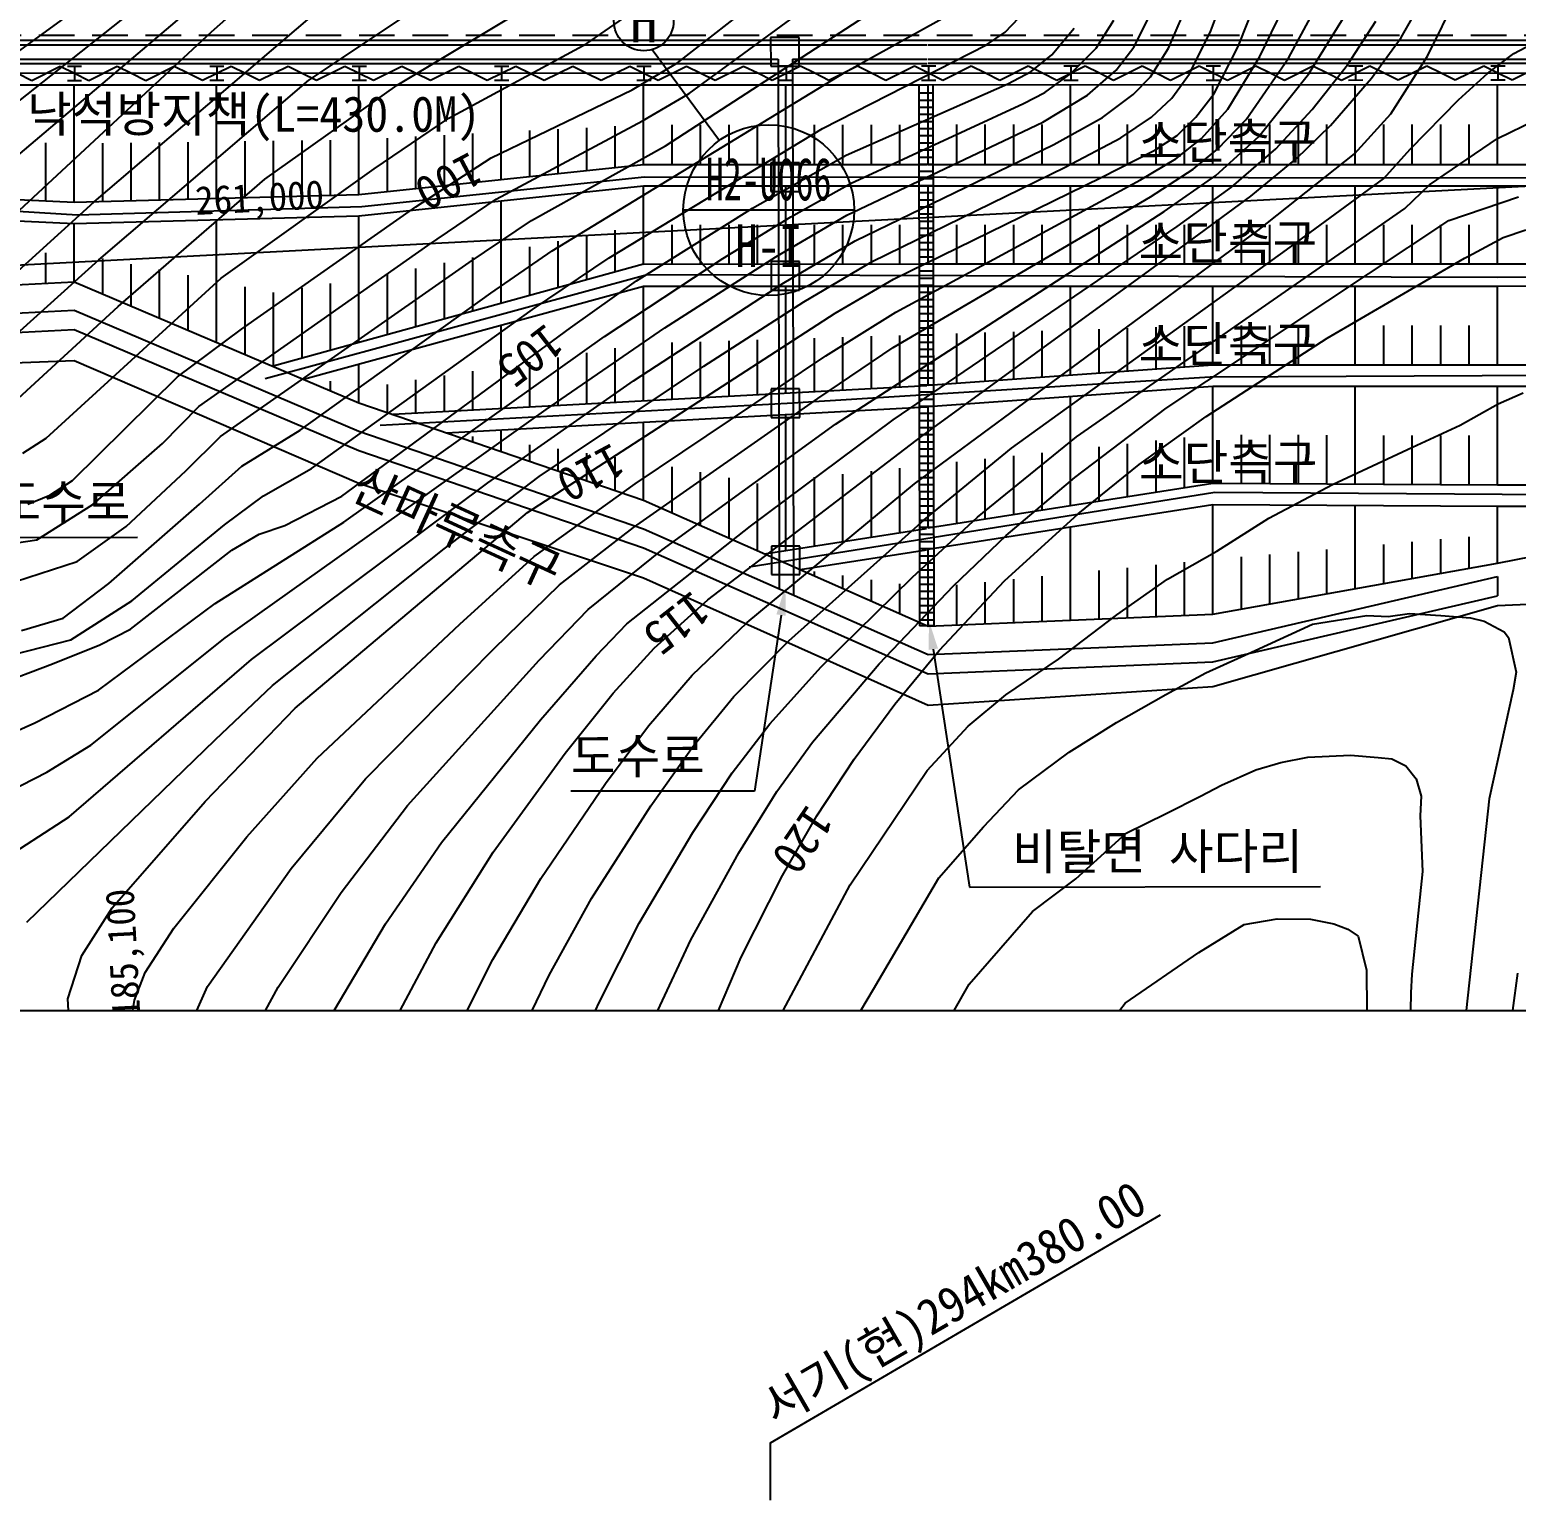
# Model space of a CAD drawing. Header units: millimetres. Extents: x 11366 to 12162, y 1103 to 1810.
# Drawn here: x 11483.7 to 11588.1, y 1364.9 to 1468.1 of the extents above; entities that cross this region are included whole.
import ezdxf
from ezdxf.enums import TextEntityAlignment as Align
from ezdxf.xclip import XClip

# ---------------------------------------------------------------- set-up
doc = ezdxf.new("R2010")
doc.units = ezdxf.units.MM
doc.header["$LTSCALE"] = 10
doc.header["$MEASUREMENT"] = 0
doc.header["$XCLIPFRAME"] = 2
doc.linetypes.add('HIDDEN', pattern=[0.375, 0.25, -0.125])
for name, color, linetype in [('TN-MANH', 4, 'Continuous'), ('TZ-BASE', 253, 'Continuous'), ('TZ-CABL', 4, 'Continuous'), ('TZ-LEAL', 1, 'Continuous'), ('TZ-LEAT', 3, 'Continuous')]:
    doc.layers.add(name, color=color, linetype=linetype)
doc.layers.add('TX-PAPR', color=2, linetype='Continuous', plot=False)
doc.styles.add('GR', font='GulimChe.ttf')
doc.styles.add('HANA', font='GulimChe.ttf')
doc.styles.get("Standard").update_dxf_attribs({"font": 'GulimChe.ttf'})
doc.styles.add('굴림체', font='GulimChe.ttf')
doc.linetypes.add('I_LINE', pattern='A,3.5,["I",Standard,S=1,R=0,X=-1,Y=-0.5],3.5', length=7)

# ---------------------------------------------------------------- blocks, each defined once
blk = doc.blocks.new('JD-FFCG5FXDGD4XFS')
at = {"layer": 'TZ-BASE'}
for p, q in [((32.07, -18.31, 94), (57.37, 3.13, 94)), ((135.08, -7.97, 116), (139.67, 1.33, 116)), ((49.64, -6.27, 95), (56.04, -0.61, 95)), ((56.48, -9.66, 97), (70.54, -0.25, 97)), ((83.21, -10.6, 101), (97.4, -0.19, 101)), ((35.92, -7.77, 92), (45.12, -1.06, 92)), ((32.72, -13.78, 93), (46.71, -2.74, 93)), ((41.39, -18.22, 96), (59.55, -2.71, 96)), ((81.53, -14.28, 102), (99.64, -2.52, 102)), ((82.39, -8.44, 100), (89.71, -2.74, 100)), ((119.84, -6.19, 109), (121.23, -2.49, 109)), ((121.77, -7.29, 110), (123.43, -3.08, 110)), ((62.69, -10.01, 98), (73.2, -3.71, 98)), ((116.87, -7.42, 108), (118.39, -3.87, 108)), ((123.3, -8.01, 111), (125.35, -3.75, 111)), ((125.3, -8.11, 112), (127.46, -4.13, 112)), ((133.21, -6.66, 115), (134.71, -4.02, 115)), ((76, -7.1, 99), (79.88, -4.43, 99)), ((94.17, -9.1, 103), (101.66, -4.96, 103)), ((105.4, -6.3, 104), (106.85, -4.76, 104)), ((114.44, -7.35, 107), (115.57, -5.12, 107)), ((126.71, -9.24, 113), (129.28, -5.11, 113)), ((108.69, -7.88, 105), (110.24, -6.02, 105)), ((111.79, -7.42, 106), (113.04, -5.44, 106)), ((118.34, -9.21, 109), (119.84, -6.19, 109)), ((129.44, -8.58, 114), (131.44, -5.51, 114)), ((280, -6.87), (0, -6.88)), ((0, -7.19), (99.93, -7.19)), ((32.64, -22.03, 95), (49.64, -6.27, 95)), ((66.32, -12.34, 99), (76, -7.1, 99)), ((90.92, -6.67), (88.92, -6.67)), ((88.92, -6.67), (88.93, -8.67)), ((90.93, -8.67), (90.92, -6.67)), ((92.57, -13.05, 104), (104.09, -7.18, 104)), ((100, -7.18), (120, -7.18)), ((104.09, -7.18, 104), (105.4, -6.3, 104)), ((120, -7.18), (215.8, -7.17)), ((120.08, -10.61, 110), (121.77, -7.29, 110)), ((131.13, -9.52, 115), (133.21, -6.66, 115)), ((141.13, -7.78, 117), (143.22, -6.7, 117)), ((30.32, -8.19), (89.46, -8.19)), ((89.46, -8.19), (89.52, -45.37)), ((90.46, -8.19), (90.52, -45.82)), ((90.46, -8.19), (99.93, -8.19)), ((100, -8.18), (149.5, -8.18)), ((107.23, -9.06, 105), (108.69, -7.88, 105)), ((110.01, -9.2, 106), (111.79, -7.42, 106)), ((113.2, -8.95, 107), (114.44, -7.35, 107)), ((115.6, -9.42, 108), (116.87, -7.42, 108)), ((121.05, -11.69, 111), (123.3, -8.01, 111)), ((122.33, -12.43, 112), (125.3, -8.11, 112)), ((132.5, -12.02, 116), (135.08, -7.97, 116)), ((139.31, -9.18, 117), (141.13, -7.78, 117)), ((30.32, -8.49), (89.46, -8.49)), ((36.02, -9.18), (37.02, -9.68)), ((37.02, -9.68), (39.02, -8.68)), ((39.02, -8.68), (40.02, -9.18)), ((39.52, -8.68), (40.52, -8.68)), ((40.02, -8.68), (40.02, -9.68)), ((40.02, -9.18), (41.02, -9.68)), ((41.02, -9.68), (43.02, -8.68)), ((43.02, -8.68), (44.02, -9.18)), ((44.02, -9.18), (45.02, -9.68)), ((45.02, -9.68), (47.02, -8.67)), ((47.02, -8.67), (48.02, -9.17)), ((48.02, -9.17), (49.02, -9.67)), ((49.02, -9.67), (51.02, -8.67)), ((49.52, -8.67), (50.52, -8.67)), ((50.02, -8.67), (50.02, -9.67)), ((51.02, -8.67), (52.02, -9.17)), ((52.02, -9.17), (53.02, -9.67)), ((53.02, -9.67), (55.02, -8.67)), ((55.02, -8.67), (56.02, -9.17)), ((56.02, -9.17), (57.02, -9.67)), ((57.02, -9.67), (59.02, -8.67)), ((59.02, -8.67), (60.02, -9.17)), ((59.52, -8.67), (60.52, -8.67)), ((60.02, -8.67), (60.02, -9.67)), ((60.02, -9.17), (61.02, -9.67)), ((61.02, -9.67), (63.02, -8.67)), ((63.02, -8.67), (64.02, -9.17)), ((64.02, -9.17), (65.02, -9.67)), ((65.02, -9.67), (67.02, -8.67)), ((67.02, -8.67), (68.02, -9.17)), ((68.02, -9.17), (69.02, -9.67)), ((69.02, -9.67), (71.02, -8.67)), ((69.52, -8.67), (70.52, -8.67)), ((70.02, -8.67), (70.02, -9.67)), ((71.02, -8.67), (72.02, -9.17)), ((72.02, -9.17), (73.02, -9.67)), ((73.02, -9.67), (75.02, -8.67)), ((73.57, -21.65, 103), (94.17, -9.1, 103)), ((75.02, -8.67), (76.02, -9.17)), ((76.02, -9.17), (77.02, -9.67)), ((77.02, -9.67), (79.02, -8.67)), ((79.02, -8.67), (80.02, -9.17)), ((79.19, -10.35, 100), (82.39, -8.44, 100)), ((79.52, -8.67), (80.52, -8.67)), ((80.02, -8.67), (80.02, -9.67)), ((80.02, -9.17), (81.02, -9.67)), ((81.02, -9.67), (83.02, -8.67)), ((83.02, -8.67), (84.02, -9.17)), ((84.02, -9.17), (85.02, -9.67)), ((85.02, -9.67), (87.02, -8.67)), ((87.02, -8.67), (88.02, -9.16)), ((88.02, -9.16), (89.02, -9.66)), ((88.93, -8.67), (90.93, -8.67)), ((89.02, -9.66), (91.02, -8.66)), ((89.52, -8.66), (90.52, -8.66)), ((90.02, -8.66), (90.02, -9.66)), ((90.46, -8.49), (99.93, -8.49)), ((91.02, -8.66), (92.02, -9.16)), ((92.02, -9.16), (93.02, -9.66)), ((93.02, -9.66), (95.02, -8.66)), ((95.02, -8.66), (96.02, -9.16)), ((96.02, -9.16), (97.02, -9.66)), ((97.02, -9.66), (99.02, -8.66)), ((99.02, -8.66), (100.02, -9.16)), ((99.52, -8.66), (100.52, -8.66)), ((100, -8.48), (149.5, -8.48)), ((100.02, -8.66), (100.02, -9.66)), ((100.02, -9.16), (101.02, -9.66)), ((101.02, -9.66), (103.02, -8.66)), ((103.02, -8.66), (104.02, -9.16)), ((104.02, -9.16), (105.02, -9.66)), ((105.02, -9.66), (107.02, -8.66)), ((105.58, -9.92, 105), (107.23, -9.06, 105)), ((107.02, -8.66), (108.02, -9.16)), ((108.02, -9.16), (109.02, -9.66)), ((108.19, -10.54, 106), (110.01, -9.2, 106)), ((109.02, -9.66), (111.02, -8.66)), ((109.52, -8.66), (110.52, -8.66)), ((110.02, -8.66), (110.02, -9.66)), ((111.02, -8.66), (112.02, -9.16)), ((111.18, -10.71, 107), (113.2, -8.95, 107)), ((112.02, -9.16), (113.02, -9.66)), ((113.02, -9.66), (115.02, -8.66)), ((115.02, -8.66), (116.02, -9.16)), ((116.02, -9.16), (117.02, -9.66)), ((117.02, -9.66), (119.02, -8.66)), ((117.1, -10.93, 109), (118.34, -9.21, 109)), ((119.02, -8.66), (120.02, -9.16)), ((119.52, -8.66), (120.52, -8.66)), ((120.02, -8.66), (120.02, -9.66)), ((120.02, -9.16), (121.02, -9.66)), ((121.02, -9.66), (123.02, -8.66)), ((123.02, -8.66), (124.02, -9.16)), ((123.23, -13.61, 113), (126.71, -9.24, 113)), ((124.02, -9.16), (125.02, -9.66)), ((125.02, -9.66), (127.02, -8.66)), ((126.97, -11.72, 114), (129.44, -8.58, 114)), ((127.02, -8.66), (128.02, -9.16)), ((128.02, -9.16), (129.02, -9.66)), ((129.02, -9.66), (131.02, -8.65)), ((129.52, -8.66), (130.52, -8.65)), ((130.02, -8.66), (130.02, -9.66)), ((131.02, -8.65), (132.02, -9.15)), ((132.02, -9.15), (133.02, -9.65)), ((133.02, -9.65), (135.02, -8.65)), ((135.02, -8.65), (136.02, -9.15)), ((136.02, -9.15), (137.02, -9.65)), ((137.02, -9.65), (139.02, -8.65)), ((137.26, -11.05, 117), (139.31, -9.18, 117)), ((139.02, -8.65), (140.02, -9.15)), ((139.52, -8.65), (140.52, -8.65)), ((140.02, -8.65), (140.02, -9.65)), ((140.02, -9.15), (141.02, -9.65)), ((141.02, -9.65), (143.02, -8.65)), ((0, -24.52), (280, -9.9)), ((0, -9.99), (100, -9.98)), ((39.52, -9.68), (40.52, -9.68)), ((40, -18.24), (40, -9.99)), ((41.72, -22.28, 97), (56.48, -9.66, 97)), ((49.52, -9.67), (50.52, -9.67)), ((50, -17.97), (50, -9.99)), ((53.4, -16.61, 98), (62.69, -10.01, 98)), ((59.52, -9.67), (60.52, -9.67)), ((60, -17.7), (60, -9.99)), ((69.3, -15.12, 100), (79.19, -10.35, 100)), ((69.52, -9.67), (70.52, -9.67)), ((70, -16.64), (70, -9.99)), ((79.52, -9.67), (80.52, -9.67)), ((80, -15.59), (80, -9.99)), ((89.52, -9.66), (90.52, -9.66)), ((90, -15.59), (90, -9.99)), ((94.23, -14.93, 105), (105.58, -9.92, 105)), ((99.33, -9.98), (99.39, -47.99)), ((99.52, -9.66), (100.52, -9.66)), ((100, -9.98), (215.8, -9.97)), ((100, -15.58), (100, -9.98)), ((100.33, -9.98), (100.39, -47.99)), ((109.52, -9.66), (110.52, -9.66)), ((110, -15.58), (110, -9.98)), ((114.39, -10.68, 108), (115.6, -9.42, 108)), ((119.52, -9.66), (120.52, -9.66)), ((120, -15.58), (120, -9.98)), ((128.25, -12.85, 115), (131.13, -9.52, 115)), ((129.52, -9.66), (130.52, -9.65)), ((130, -15.58), (130, -9.98)), ((139.52, -9.65), (140.52, -9.65)), ((140, -15.58), (140, -9.98)), ((79.93, -12.51, 101), (83.21, -10.6, 101)), ((94.54, -16.91, 106), (106.68, -11.31, 106)), ((99.33, -10.56), (100.33, -10.56)), ((99.33, -11.06), (100.33, -11.06)), ((106.68, -11.31, 106), (108.19, -10.54, 106)), ((108.04, -12.61, 107), (111.18, -10.71, 107)), ((112.23, -12.28, 108), (114.39, -10.68, 108)), ((115.69, -12.27, 109), (117.1, -10.93, 109)), ((118.8, -12.27, 110), (120.08, -10.61, 110)), ((133.86, -14.52, 117), (137.26, -11.05, 117)), ((61.06, -15.89, 99), (66.32, -12.34, 99)), ((69.64, -18.02, 101), (79.93, -12.51, 101)), ((99.33, -11.56), (100.33, -11.56)), ((99.33, -12.06), (100.33, -12.06)), ((108.83, -14.19, 108), (112.23, -12.28, 108)), ((113.52, -13.71, 109), (115.69, -12.27, 109)), ((117.48, -13.56, 110), (118.8, -12.27, 110)), ((119.19, -13.75, 111), (121.05, -11.69, 111)), ((120.35, -14.49, 112), (122.33, -12.43, 112)), ((124.41, -14.48, 114), (126.97, -11.72, 114)), ((129.94, -14.83, 116), (132.5, -12.02, 116)), ((140, -13.77, 118), (142.67, -12.46, 118)), ((66, -17.07), (66, -13.53)), ((68, -16.86), (68, -13.42)), ((72, -16.43), (72, -13.21)), ((74, -16.22), (74, -13.11)), ((76, -16.01), (76, -13)), ((77.57, -22.13, 104), (92.57, -13.05, 104)), ((78, -15.8), (78, -12.89)), ((82, -15.59), (82, -12.79)), ((84, -15.59), (84, -12.79)), ((86, -15.59), (86, -12.79)), ((88, -15.59), (88, -12.79)), ((92, -15.59), (92, -12.79)), ((94, -15.59), (94, -12.79)), ((94.28, -19.15, 107), (108.04, -12.61, 107)), ((96, -15.59), (96, -12.79)), ((98, -15.59), (98, -12.79)), ((99.34, -12.56), (100.34, -12.56)), ((99.34, -13.06), (100.34, -13.06)), ((99.34, -13.56), (100.34, -13.56)), ((102, -15.58), (102, -12.78)), ((104, -15.58), (104, -12.78)), ((106, -15.58), (106, -12.78)), ((108, -15.58), (108, -12.78)), ((112, -15.58), (112, -12.78)), ((114, -15.58), (114, -12.78)), ((115.91, -14.59, 110), (117.48, -13.56, 110)), ((116, -15.58), (116, -12.78)), ((118, -15.58), (118, -12.78)), ((122, -15.58), (122, -12.78)), ((124, -15.58), (124, -12.78)), ((125.84, -15.19, 115), (128.25, -12.85, 115)), ((126, -15.58), (126, -12.78)), ((128, -15.58), (128, -12.78)), ((132, -15.58), (132, -12.78)), ((134, -15.58), (134, -12.78)), ((136, -15.58), (136, -12.78)), ((138, -15.58), (138, -12.78)), ((38, -18.14), (38, -14.07)), ((42, -18.19), (42, -14.09)), ((44, -18.13), (44, -14.06)), ((46, -18.08), (46, -14.03)), ((48, -18.02), (48, -14.01)), ((52, -17.92), (52, -13.95)), ((54, -17.86), (54, -13.93)), ((56, -17.81), (56, -13.9)), ((58, -17.75), (58, -13.87)), ((62, -17.49), (62, -13.74)), ((64, -17.28), (64, -13.63)), ((72.13, -19.51, 102), (81.53, -14.28, 102)), ((94.87, -20.94, 108), (108.83, -14.19, 108)), ((99.34, -14.06), (100.34, -14.06)), ((99.34, -14.56), (100.34, -14.56)), ((109.62, -15.78, 109), (113.52, -13.71, 109)), ((112.14, -16.51, 110), (115.91, -14.59, 110)), ((117.39, -15.18, 111), (119.19, -13.75, 111)), ((118.61, -15.92, 112), (120.35, -14.49, 112)), ((120.21, -16.37, 113), (123.23, -13.61, 113)), ((121.29, -17.19, 114), (124.41, -14.48, 114)), ((132, -16.58, 117), (133.86, -14.52, 117)), ((135.22, -17.02, 118), (140, -13.77, 118)), ((60, -17.7), (80, -15.59)), ((63.99, -18.56, 100), (69.3, -15.12, 100)), ((80, -15.59), (99.92, -15.59)), ((87.65, -18.65, 105), (94.23, -14.93, 105)), ((90.94, -15.48), (88.94, -15.48)), ((88.94, -15.48), (88.94, -17.48)), ((90.94, -17.48), (90.94, -15.48)), ((99.34, -15.06), (100.34, -15.06)), ((99.34, -15.56), (100.34, -15.56)), ((100, -15.58), (120, -15.58)), ((114.9, -16.66, 111), (117.39, -15.18, 111)), ((120, -15.58), (140, -15.58)), ((122.66, -17.82, 115), (125.84, -15.19, 115)), ((123.16, -20.23, 116), (129.94, -14.83, 116)), ((140, -15.58), (160, -15.57)), ((43.09, -25.55, 98), (53.4, -16.61, 98)), ((50.33, -23.56, 99), (61.06, -15.89, 99)), ((60.21, -18.54), (80.07, -16.45)), ((80.07, -16.45), (180.08, -16.56)), ((96.06, -22.39, 109), (109.62, -15.78, 109)), ((97.55, -23.65, 110), (112.14, -16.51, 110)), ((97.71, -25.95, 111), (114.9, -16.66, 111)), ((99.34, -16.06), (100.34, -16.06)), ((99.34, -16.56), (100.34, -16.56)), ((115.61, -17.85, 112), (118.61, -15.92, 112)), ((116.57, -18.89, 113), (120.21, -16.37, 113)), ((125.16, -21.57, 117), (132, -16.58, 117)), ((20, -17.28), (40, -18.24)), ((40, -18.24), (60, -17.7)), ((60, -19.2), (80, -17.09)), ((80, -22.58), (80, -17.09)), ((80, -17.09), (99.91, -17.09)), ((88.94, -17.48), (90.94, -17.48)), ((90, -22.58), (90, -17.09)), ((90.34, -19.26, 106), (94.54, -16.91, 106)), ((99.34, -17.06), (100.34, -17.06)), ((99.34, -17.56), (100.34, -17.56)), ((100, -17.08), (120, -17.08)), ((100, -22.56), (100, -17.08)), ((110, -22.56), (110, -17.08)), ((117.48, -19.93, 114), (121.29, -17.19, 114)), ((120, -17.08), (140, -17.08)), ((120, -22.56), (120, -17.08)), ((130, -22.56), (130, -17.08)), ((133.48, -18.68, 118), (135.22, -17.02, 118)), ((140, -17.08), (160, -17.07)), ((140, -22.56), (140, -17.08)), ((20, -18.78), (40, -19.74)), ((20.27, -17.91), (40.22, -19.12)), ((32.39, -26.36, 96), (41.39, -18.22, 96)), ((40.22, -19.12), (60.21, -18.54)), ((51.75, -27.14, 100), (63.99, -18.56, 100)), ((64.83, -21.27, 101), (69.64, -18.02, 101)), ((70, -25.34), (70, -18.14)), ((79.5, -23.75, 105), (87.65, -18.65, 105)), ((97.53, -28.45, 112), (115.61, -17.85, 112)), ((99.34, -18.06), (100.34, -18.06)), ((99.35, -18.56), (100.35, -18.56)), ((110.42, -34.72, 118), (133.48, -18.68, 118)), ((118.23, -21.07, 115), (122.66, -17.82, 115)), ((136.58, -19.52, 119), (141.46, -17.86, 119)), ((40, -19.74), (60, -19.2)), ((40, -23.82), (40, -19.74)), ((50, -28.07), (50, -19.47)), ((60, -28.1), (60, -19.2)), ((67.74, -22.47, 102), (72.13, -19.51, 102)), ((82, -22.58), (82, -19.83)), ((84, -22.58), (84, -19.83)), ((85.57, -22.18, 106), (90.34, -19.26, 106)), ((86, -22.58), (86, -19.83)), ((88, -22.58), (88, -19.83)), ((89.28, -22.06, 107), (94.28, -19.15, 107)), ((92, -22.58), (92, -19.83)), ((93.47, -33.82, 113), (116.57, -18.89, 113)), ((94, -22.58), (94, -19.83)), ((96, -22.58), (96, -19.83)), ((98, -22.57), (98, -19.83)), ((99.35, -19.06), (100.35, -19.06)), ((99.35, -19.56), (100.35, -19.56)), ((102, -22.56), (102, -19.82)), ((104, -22.56), (104, -19.82)), ((106, -22.56), (106, -19.82)), ((108, -22.56), (108, -19.82)), ((112, -22.56), (112, -19.82)), ((114, -22.56), (114, -19.82)), ((116, -22.56), (116, -19.82)), ((116.71, -32.7, 119), (136.58, -19.52, 119)), ((118, -22.56), (118, -19.82)), ((122, -22.56), (122, -19.82)), ((124, -22.56), (124, -19.82)), ((126, -22.56), (126, -19.82)), ((128, -22.56), (128, -19.82)), ((132, -22.56), (132, -19.82)), ((134, -22.56), (134, -19.82)), ((136, -22.56), (136, -19.82)), ((138, -22.56), (138, -19.82)), ((76, -23.68), (76, -20.6)), ((78, -23.13), (78, -20.21)), ((97.53, -33.53, 114), (117.48, -19.93, 114)), ((99.03, -38.01, 116), (123.16, -20.23, 116)), ((99.35, -20.06), (100.35, -20.06)), ((99.35, -20.56), (100.35, -20.56)), ((137.95, -22.02, 120), (140.39, -20.71, 120)), ((140.39, -20.71, 120), (141.97, -20.17, 120)), ((38, -23.92), (38, -21.78)), ((48.76, -32.59, 101), (64.83, -21.27, 101)), ((69.26, -24.63, 103), (73.57, -21.65, 103)), ((72, -24.78), (72, -21.36)), ((74, -24.23), (74, -20.98)), ((89.86, -23.9, 108), (94.87, -20.94, 108)), ((99.35, -21.06), (100.35, -21.06)), ((99.35, -21.56), (100.35, -21.56)), ((99.54, -34.66, 115), (118.23, -21.07, 115)), ((105.84, -35.52, 117), (125.16, -21.57, 117)), ((33.63, -29.57, 97), (41.72, -22.28, 97)), ((42, -24.67), (42, -22.18)), ((44, -25.52), (44, -22.58)), ((46, -26.37), (46, -22.97)), ((50.27, -34.68, 102), (67.74, -22.47, 102)), ((80, -22.58), (53.98, -29.76)), ((64, -26.99), (64, -22.89)), ((66, -26.44), (66, -22.5)), ((68, -25.89), (68, -22.12)), ((72.2, -25.76, 104), (77.57, -22.13, 104)), ((77.25, -27.66, 106), (85.57, -22.18, 106)), ((80, -22.58), (99.9, -22.57)), ((81.49, -27.05, 107), (89.28, -22.06, 107)), ((90.95, -22.41), (88.95, -22.41)), ((88.95, -22.41), (88.95, -24.41)), ((90.95, -24.41), (90.95, -22.41)), ((91.25, -25.23, 109), (96.06, -22.39, 109)), ((99.35, -22.06), (100.35, -22.06)), ((99.35, -22.56), (100.35, -22.56)), ((100, -22.56), (179.62, -22.56)), ((128.03, -27.79, 120), (137.68, -22.16, 120)), ((137.68, -22.16, 120), (137.95, -22.02, 120)), ((20, -24.83), (40, -23.82)), ((40, -23.82), (60, -32.32)), ((44.01, -29.33, 99), (50.33, -23.56, 99)), ((48, -27.22), (48, -23.37)), ((53.42, -30.62), (80.25, -23.32)), ((58, -28.65), (58, -23.95)), ((62, -27.55), (62, -23.27)), ((74.87, -27.06, 105), (79.5, -23.75, 105)), ((79.29, -30.78, 108), (89.86, -23.9, 108)), ((80.25, -23.32), (139.99, -23.5)), ((93.45, -26.03, 110), (97.55, -23.65, 110)), ((99.35, -23.06), (100.35, -23.06)), ((99.35, -23.56), (100.35, -23.56)), ((139.99, -23.5), (180.11, -23.29)), ((52, -28.92), (52, -24.17)), ((54, -29.77), (54, -24.57)), ((55.86, -34.24, 103), (69.26, -24.63, 103)), ((56, -29.2), (56, -24.26)), ((56.11, -30.66), (80, -24.13)), ((80, -32.18), (80, -24.13)), ((80, -24.13), (99.9, -24.13)), ((88.95, -24.41), (90.95, -24.41)), ((90, -31.64), (90, -24.13)), ((99.35, -24.06), (100.35, -24.06)), ((99.36, -24.56), (100.36, -24.56)), ((99.36, -25.06), (100.36, -25.06)), ((100, -31.09), (100, -24.12)), ((100, -24.12), (120, -24.12)), ((110, -30.37), (110, -24.12)), ((120, -29.66), (120, -24.12)), ((120, -24.12), (140, -24.12)), ((130, -29.66), (130, -24.12)), ((140, -24.12), (160, -24.11)), ((140, -29.66), (140, -24.12)), ((30.35, -26.31), (40, -25.82)), ((35.79, -32.27, 98), (43.09, -25.55, 98)), ((40, -25.82), (60, -34.32)), ((56.67, -36.94, 104), (72.2, -25.76, 104)), ((71.84, -40.03, 110), (93.45, -26.03, 110)), ((84.23, -29.76, 109), (91.25, -25.23, 109)), ((92.8, -29.03, 111), (97.71, -25.95, 111)), ((99.36, -25.56), (100.36, -25.56)), ((99.36, -26.06), (100.36, -26.06)), ((47.25, -30.5, 100), (51.75, -27.14, 100)), ((58.8, -38.87, 105), (74.87, -27.06, 105)), ((70, -32.72), (70, -26.86)), ((73.15, -32.79, 107), (81.49, -27.05, 107)), ((99.36, -26.56), (100.36, -26.56)), ((99.36, -27.06), (100.36, -27.06)), ((112, -30.23), (112, -27.14)), ((114, -30.09), (114, -27.08)), ((116, -29.94), (116, -27.01)), ((118, -29.8), (118, -26.95)), ((122, -29.66), (122, -26.89)), ((124, -29.66), (124, -26.89)), ((126, -29.66), (126, -26.89)), ((132, -29.66), (132, -26.89)), ((134, -29.66), (134, -26.89)), ((136, -29.66), (136, -26.89)), ((138, -29.66), (138, -26.89)), ((20, -28.18), (40, -27.17)), ((40, -27.17), (60, -35.67)), ((58.95, -40.71, 106), (77.25, -27.66, 106)), ((82, -32.07), (82, -28.09)), ((84, -31.96), (84, -28.03)), ((86, -31.85), (86, -27.97)), ((88, -31.75), (88, -27.9)), ((92, -31.53), (92, -27.78)), ((94, -31.42), (94, -27.71)), ((96, -31.31), (96, -27.65)), ((98, -31.21), (98, -27.59)), ((99.36, -27.56), (100.36, -27.56)), ((99.36, -28.06), (100.36, -28.06)), ((102, -30.95), (102, -27.45)), ((104, -30.8), (104, -27.39)), ((106, -30.66), (106, -27.33)), ((108, -30.52), (108, -27.26)), ((119.51, -33.28, 120), (128.03, -27.79, 120)), ((74, -32.5), (74, -29.14)), ((76, -32.39), (76, -28.81)), ((78, -32.29), (78, -28.48)), ((79.41, -38.02, 111), (92.8, -29.03, 111)), ((92.25, -32.01, 112), (97.53, -28.45, 112)), ((99.36, -28.56), (100.36, -28.56)), ((99.36, -29.06), (100.36, -29.06)), ((20, -30.11), (40, -29.35)), ((20, -30.11), (40, -29.35)), ((38.02, -34.81, 99), (44.01, -29.33, 99)), ((40, -29.35), (60, -37.97)), ((40, -29.35), (60, -37.97)), ((60, -32.32), (60, -29.6)), ((68, -32.83), (68, -30.1)), ((72, -32.61), (72, -29.46)), ((72.67, -37.51, 109), (84.23, -29.76, 109)), ((99.36, -29.56), (100.36, -29.56)), ((99.36, -30.06), (100.36, -30.06)), ((100, -31.09), (120, -29.66)), ((120, -29.66), (140, -29.66)), ((140, -29.66), (160, -29.65)), ((140, -29.66), (149.1, -29.66)), ((39.88, -37.78, 100), (47.25, -30.5, 100)), ((58, -31.47), (58, -30.81)), ((62, -33), (62, -31.03)), ((62.37, -33.13), (99.89, -31.1)), ((64, -33.04), (64, -30.72)), ((66, -32.94), (66, -30.41)), ((69.06, -37.94, 108), (79.29, -30.78, 108)), ((90.09, -32.34), (119.8, -30.51)), ((99.37, -30.56), (100.37, -30.56)), ((99.37, -31.06), (100.37, -31.06)), ((100, -32.59), (120, -31.16)), ((119.8, -30.51), (159.98, -30.3)), ((120, -37.96), (120, -31.16)), ((120, -31.16), (140, -31.16)), ((130, -38.02), (130, -31.16)), ((140, -31.16), (160, -31.15)), ((140, -38.09), (140, -31.16)), ((140, -31.16), (149.1, -31.16)), ((60, -32.32), (80, -39.17)), ((61.48, -33.9), (90.09, -32.34)), ((79.29, -41.09, 112), (92.25, -32.01, 112)), ((90.96, -31.35), (88.96, -31.35)), ((88.96, -31.35), (88.97, -33.35)), ((90.97, -33.35), (90.96, -31.35)), ((99.37, -31.56), (100.37, -31.56)), ((99.37, -32.06), (100.37, -32.06)), ((110, -39.53), (110, -31.87)), ((140.04, -32.39, 121), (141.78, -31.62, 121)), ((46.2, -35.17, 101), (48.76, -32.59, 101)), ((50.6, -48.84, 107), (73.15, -32.79, 107)), ((66.16, -34.43), (99.89, -32.6)), ((88.97, -33.35), (90.97, -33.35)), ((90, -42.69), (90, -33.14)), ((99.37, -32.56), (100.37, -32.56)), ((99.37, -33.06), (100.37, -33.06)), ((100, -41.11), (100, -32.59)), ((110.29, -37.56, 119), (116.71, -32.7, 119)), ((114.82, -36.66, 120), (119.51, -33.28, 120)), ((137.37, -33.9, 121), (140.04, -32.39, 121)), ((51.78, -36.77, 103), (55.86, -34.24, 103)), ((60, -34.32), (80, -41.17)), ((70, -35.74), (70, -34.22)), ((80, -39.17), (80, -33.68)), ((81.31, -42.66, 113), (93.47, -33.82, 113)), ((87.51, -40.98, 114), (97.53, -33.53, 114)), ((99.37, -33.56), (100.37, -33.56)), ((99.37, -34.06), (100.37, -34.06)), ((134.02, -35.44, 121), (137.37, -33.9, 121)), ((36.39, -35.86, 99), (38.02, -34.81, 99)), ((41.3, -39.47, 101), (46.2, -35.17, 101)), ((47.85, -37.1, 102), (50.27, -34.68, 102)), ((68, -35.06), (68, -34.69)), ((72, -36.43), (72, -35.27)), ((84.5, -46.17, 115), (99.54, -34.66, 115)), ((99.37, -34.56), (100.37, -34.56)), ((99.37, -35.06), (100.37, -35.06)), ((103.45, -40.36, 118), (110.42, -34.72, 118)), ((112, -39.22), (112, -35.41)), ((114, -38.9), (114, -35.2)), ((116, -38.59), (116, -34.98)), ((118, -38.27), (118, -34.77)), ((122, -37.97), (122, -34.57)), ((124, -37.98), (124, -34.57)), ((126, -38), (126, -34.58)), ((128, -38.01), (128, -34.59)), ((128.4, -38.07, 121), (134.02, -35.44, 121)), ((132, -38.03), (132, -34.61)), ((134, -38.05), (134, -34.62)), ((136, -38.06), (136, -34.62)), ((138, -38.07), (138, -34.63)), ((60, -35.67), (80, -42.52)), ((74, -37.11), (74, -35.56)), ((76, -37.8), (76, -35.85)), ((78, -38.48), (78, -36.14)), ((99.37, -35.56), (100.37, -35.56)), ((99.37, -36.06), (100.37, -36.06)), ((99.7, -40.55, 117), (105.84, -35.52, 117)), ((102, -40.79), (102, -36.48)), ((104, -40.48), (104, -36.26)), ((106, -40.16), (106, -36.05)), ((108, -39.85), (108, -35.84)), ((43.65, -41.02, 102), (47.85, -37.1, 102)), ((48.8, -39.44, 103), (51.78, -36.77, 103)), ((53.29, -38.86, 104), (56.67, -36.94, 104)), ((65.98, -42.59, 109), (72.67, -37.51, 109)), ((82, -40.05), (82, -36.81)), ((84, -40.94), (84, -37.2)), ((86, -41.82), (86, -37.59)), ((92, -42.38), (92, -37.55)), ((94, -42.06), (94, -37.34)), ((96, -41.75), (96, -37.12)), ((98, -41.43), (98, -36.91)), ((99.38, -36.56), (100.38, -36.56)), ((99.38, -37.06), (100.38, -37.06)), ((99.38, -37.56), (100.38, -37.56)), ((105.47, -41.64, 119), (110.29, -37.56, 119)), ((110.53, -40.11, 120), (114.82, -36.66, 120)), ((38.28, -38.82, 100), (39.88, -37.78, 100)), ((52.46, -50.35, 108), (69.06, -37.94, 108)), ((60, -37.97), (80, -44.61)), ((60, -37.97), (80, -44.61)), ((72.32, -43.12, 111), (79.41, -38.02, 111)), ((87.27, -47.75, 116), (99.03, -38.01, 116)), ((87.41, -43.84), (120.12, -38.59)), ((88, -42.71), (88, -37.98)), ((99.38, -38.06), (100.38, -38.06)), ((99.38, -38.56), (100.38, -38.56)), ((100, -41.11), (120, -37.96)), ((120, -37.96), (140, -38.09)), ((120.12, -38.59), (150.11, -38.81)), ((123.92, -40.43, 121), (128.4, -38.07, 121)), ((140, -38.09), (149.1, -38.09)), ((36.75, -39.44, 100), (38.28, -38.82, 100)), ((37.38, -41.94, 101), (41.3, -39.47, 101)), ((42.42, -45.01, 103), (48.8, -39.44, 103)), ((50.55, -40.89, 104), (53.29, -38.86, 104)), ((54.8, -40.95, 105), (58.8, -38.87, 105)), ((80, -39.17), (100, -48.01)), ((99.38, -39.06), (100.38, -39.06)), ((99.38, -39.56), (100.38, -39.56)), ((100, -42.61), (120, -39.46)), ((120, -47.17), (120, -39.46)), ((120, -39.46), (140, -39.59)), ((130, -45.37), (130, -39.52)), ((140, -43.58), (140, -39.59)), ((140, -39.59), (149.1, -39.59)), ((140, -43.58), (160, -39.61)), ((49.89, -46.41, 106), (58.95, -40.71, 106)), ((55.52, -53.77, 110), (71.84, -40.03, 110)), ((90.21, -49.05, 117), (99.7, -40.55, 117)), ((98.87, -44.59, 118), (103.45, -40.36, 118)), ((99.38, -40.06), (100.38, -40.06)), ((99.38, -40.56), (100.38, -40.56)), ((105.36, -44.83, 120), (110.53, -40.11, 120)), ((120.28, -42.74, 121), (123.92, -40.43, 121)), ((31.54, -41.79), (44.44, -41.77)), ((40.2, -43.46, 102), (43.65, -41.02, 102)), ((44.04, -46.23, 104), (50.55, -40.89, 104)), ((51.06, -42.67, 105), (53, -41.55, 105)), ((53, -41.55, 105), (54.8, -40.95, 105)), ((74.08, -45.11, 112), (79.29, -41.09, 112)), ((78.83, -47.84, 114), (87.51, -40.98, 114)), ((80, -41.17), (100, -50.01)), ((88.5, -42.93), (99.87, -41.14)), ((99.38, -41.06), (100.38, -41.06)), ((99.38, -41.56), (100.38, -41.56)), ((101.76, -45.18, 119), (105.47, -41.64, 119)), ((110, -47.59), (110, -41.03)), ((138, -43.94), (138, -41.73)), ((32.42, -42.67, 101), (37.38, -41.94, 101)), ((43.94, -48.22, 105), (51.06, -42.67, 105)), ((53.93, -52.17, 109), (65.98, -42.59, 109)), ((76.11, -46.84, 113), (81.31, -42.66, 113)), ((80, -42.52), (100, -51.36)), ((90.98, -42.38), (88.98, -42.38)), ((88.98, -42.38), (88.98, -44.38)), ((90.98, -44.38), (90.98, -42.38)), ((91, -44.04), (99.87, -42.64)), ((99.38, -42.06), (100.38, -42.06)), ((99.38, -42.56), (100.38, -42.56)), ((100, -48.01), (100, -42.61)), ((116.81, -44.71, 121), (120.28, -42.74, 121)), ((126, -46.09), (126, -42.79)), ((128, -45.73), (128, -42.62)), ((132, -45.01), (132, -42.27)), ((134, -44.65), (134, -42.09)), ((136, -44.29), (136, -41.91)), ((35.87, -44.87, 102), (40.2, -43.46, 102)), ((67.09, -47.87, 111), (72.32, -43.12, 111)), ((99.39, -43.06), (100.39, -43.06)), ((99.39, -43.56), (100.39, -43.56)), ((116, -47.34), (116, -43.71)), ((118, -47.25), (118, -43.51)), ((120, -47.17), (140, -43.58)), ((122, -46.81), (122, -43.14)), ((124, -46.45), (124, -42.97)), ((80, -44.61), (100, -53.56)), ((80, -44.61), (100, -53.56)), ((88.98, -44.38), (90.98, -44.38)), ((92, -44.48), (92, -44.18)), ((92.48, -50.87, 118), (98.87, -44.59, 118)), ((94, -45.36), (94, -44.46)), ((96, -46.25), (96, -44.75)), ((99.39, -44.06), (100.39, -44.06)), ((99.39, -44.56), (100.39, -44.56)), ((100.76, -49.72, 120), (105.36, -44.83, 120)), ((106, -47.76), (106, -44.71)), ((108, -47.67), (108, -44.51)), ((112, -47.5), (112, -44.11)), ((113.24, -47.22, 121), (116.81, -44.71, 121)), ((114, -47.42), (114, -43.91)), ((120, -49.17), (140, -44.53)), ((140, -44.53), (140, -45.88)), ((39.22, -47.44, 103), (42.42, -45.01, 103)), ((69.48, -49.6, 112), (74.08, -45.11, 112)), ((96.55, -50.65, 119), (101.76, -45.18, 119)), ((98, -47.13), (98, -45.03)), ((99.39, -45.06), (100.39, -45.06)), ((99.39, -45.56), (100.39, -45.56)), ((102, -47.92), (102, -45.11)), ((104, -47.84), (104, -44.91)), ((120, -50.52), (140, -45.88)), ((140, -46.57), (160, -45.56)), ((140, -46.57), (160, -45.56)), ((39.77, -48.96, 104), (44.04, -46.23, 104)), ((41.7, -52.51, 106), (49.89, -46.41, 106)), ((72.67, -50.39, 113), (76.11, -46.84, 113)), ((80.73, -49.56, 115), (84.5, -46.17, 115)), ((99.39, -46.06), (100.39, -46.06)), ((99.39, -46.56), (100.39, -46.56)), ((120, -52.25), (140, -46.57)), ((120, -52.25), (140, -46.57)), ((36.29, -48.31, 103), (39.22, -47.44, 103)), ((57.07, -57.28, 111), (67.09, -47.87, 111)), ((76.67, -50.09, 114), (78.83, -47.84, 114)), ((83.4, -51.44, 116), (87.27, -47.75, 116)), ((89.66, -47.23), (87.79, -59.59)), ((99.39, -47.06), (100.39, -47.06)), ((99.39, -47.56), (100.39, -47.56)), ((100.39, -47.99), (99.39, -47.99)), ((100, -48.01), (120, -47.17)), ((109.15, -50.32, 121), (113.24, -47.22, 121)), ((122.97, -49.73, 122), (126.99, -47.88, 122)), ((126.99, -47.88, 122), (130.8, -47.27, 122)), ((130.8, -47.27, 122), (132.31, -47.32, 122)), ((132.31, -47.32, 122), (133.81, -47.11, 122)), ((133.81, -47.11, 122), (136.01, -47.27, 122)), ((136.01, -47.27, 122), (138.08, -47.43, 122)), ((138.08, -47.43, 122), (139.05, -47.66, 122)), ((139.05, -47.66, 122), (140.46, -48.41, 122)), ((35.74, -49.99, 104), (39.77, -48.96, 104)), ((41.17, -56.37, 107), (50.6, -48.84, 107)), ((41.8, -49.32, 105), (43.94, -48.22, 105)), ((86.34, -52.94, 117), (90.21, -49.05, 117)), ((140.46, -48.41, 122), (140.76, -48.8, 122)), ((140.76, -48.8, 122), (141.29, -51.24, 122)), ((38.48, -50.66, 105), (41.8, -49.32, 105)), ((60.45, -58.74, 112), (69.48, -49.6, 112)), ((72.75, -54.59, 114), (76.67, -50.09, 114)), ((77.87, -52.72, 115), (80.73, -49.56, 115)), ((97.66, -53.48, 120), (100.76, -49.72, 120)), ((100, -50.01), (120, -49.17)), ((100.35, -49.63), (102.89, -66.34)), ((119.49, -51.28, 122), (122.97, -49.73, 122)), ((25.04, -55.67, 105), (38.48, -50.66, 105)), ((39.64, -61.41, 108), (52.46, -50.35, 108)), ((63.42, -60.6, 113), (72.67, -50.39, 113)), ((88.86, -54.86, 118), (92.48, -50.87, 118)), ((91.86, -56.16, 119), (96.55, -50.65, 119)), ((100, -51.36), (120, -50.52)), ((105.44, -52.84, 121), (109.15, -50.32, 121)), ((49.89, -55.99, 109), (53.93, -52.17, 109)), ((80.34, -55.02, 116), (83.4, -51.44, 116)), ((116.69, -52.8, 122), (119.49, -51.28, 122)), ((141.29, -51.24, 122), (141.09, -52.49, 122)), ((37.23, -54.81, 106), (41.7, -52.51, 106)), ((74.48, -56.93, 115), (77.87, -52.72, 115)), ((83.48, -56.43, 117), (86.34, -52.94, 117)), ((100, -53.56), (120, -52.25)), ((100, -53.56), (120, -52.25)), ((102.81, -55.04, 121), (105.44, -52.84, 121)), ((113.22, -54.77, 122), (116.69, -52.8, 122)), ((141.09, -52.49, 122), (139.4, -60.14, 122)), ((49.19, -60.32, 110), (55.52, -53.77, 110)), ((94.8, -57.34, 120), (97.66, -53.48, 120)), ((28.84, -58.53, 106), (37.23, -54.81, 106)), ((65.8, -63.2, 114), (72.75, -54.59, 114)), ((77.32, -59.05, 116), (80.34, -55.02, 116)), ((86.23, -58.32, 118), (88.86, -54.86, 118)), ((99.93, -58.14, 121), (102.81, -55.04, 121)), ((109.9, -56.86, 122), (113.22, -54.77, 122)), ((36.68, -68.81, 109), (49.89, -55.99, 109)), ((38.07, -58.27, 107), (41.17, -56.37, 107)), ((89.36, -59.63, 119), (91.86, -56.16, 119)), ((52.12, -62.81, 111), (57.07, -57.28, 111)), ((69.44, -63.89, 115), (74.48, -56.93, 115)), ((80.5, -60.62, 117), (83.48, -56.43, 117)), ((92.18, -61.34, 120), (94.8, -57.34, 120)), ((106.34, -59.51, 122), (109.9, -56.86, 122)), ((124.76, -57.59, 123), (126.66, -57.22, 123)), ((126.66, -57.22, 123), (129.67, -57.06, 123)), ((129.67, -57.06, 123), (131.6, -57.23, 123)), ((131.6, -57.23, 123), (132.56, -57.32, 123)), ((132.56, -57.32, 123), (133.55, -57.82, 123)), ((32.32, -61.19, 107), (38.07, -58.27, 107)), ((83.46, -62.51, 118), (86.23, -58.32, 118)), ((94.51, -66.18, 121), (99.93, -58.14, 121)), ((120.59, -59.18, 123), (123, -58.09, 123)), ((123, -58.09, 123), (124.76, -57.59, 123)), ((133.55, -57.82, 123), (134.28, -58.74, 123)), ((55.25, -65.04, 112), (60.45, -58.74, 112)), ((72.78, -65.74, 116), (77.32, -59.05, 116)), ((103.87, -62.11, 122), (106.34, -59.51, 122)), ((119.12, -59.94, 123), (120.59, -59.18, 123)), ((134.28, -58.74, 123), (134.62, -59.96, 123)), ((42.67, -67.8, 110), (49.19, -60.32, 110)), ((87.79, -59.59), (74.89, -59.61)), ((86.69, -63.92, 119), (89.36, -59.63, 119)), ((116.71, -61.17, 123), (119.12, -59.94, 123)), ((134.62, -59.96, 123), (134.55, -61.33, 123)), ((139.4, -60.14, 122), (137.74, -75.37, 122)), ((34.24, -64.9, 108), (39.64, -61.41, 108)), ((58.76, -66.71, 113), (63.42, -60.6, 113)), ((76.34, -67.14, 117), (80.5, -60.62, 117)), ((89.75, -65.53, 120), (92.18, -61.34, 120)), ((113.9, -62.55, 123), (116.71, -61.17, 123)), ((134.55, -61.33, 123), (134.71, -65.25, 123)), ((79.69, -68.87, 118), (83.46, -62.51, 118)), ((100.75, -65.68, 122), (103.87, -62.11, 122)), ((110.37, -65.75, 123), (113.9, -62.55, 123)), ((46.99, -69.23, 111), (52.12, -62.81, 111)), ((61.86, -68.92, 114), (65.8, -63.2, 114)), ((65.42, -70.26, 115), (69.44, -63.89, 115)), ((83.32, -70.04, 119), (86.69, -63.92, 119)), ((49.37, -73.32, 112), (55.25, -65.04, 112)), ((69.41, -71.43, 116), (72.78, -65.74, 116)), ((86.86, -71.26, 120), (89.75, -65.53, 120)), ((96.15, -73.51, 122), (100.75, -65.68, 122)), ((107.32, -68.06, 123), (110.37, -65.75, 123)), ((134.71, -65.25, 123), (133.98, -72.45, 123)), ((54.32, -73.36, 113), (58.76, -66.71, 113)), ((89.6, -75.36, 121), (94.51, -66.18, 121)), ((102.89, -66.34), (127.55, -66.3)), ((40.54, -71.13, 110), (42.67, -67.8, 110)), ((73.36, -72.52, 117), (76.34, -67.14, 117)), ((58.15, -75.2, 114), (61.86, -68.92, 114)), ((76.87, -74.44, 118), (79.69, -68.87, 118)), ((102.86, -73.16, 123), (107.32, -68.06, 123)), ((122.2, -68.97, 124), (124.51, -68.57, 124)), ((124.51, -68.57, 124), (126.84, -68.59, 124)), ((126.84, -68.59, 124), (128.5, -68.91, 124)), ((128.5, -68.91, 124), (129.48, -69.28, 124)), ((44.99, -72.33, 111), (46.99, -69.23, 111)), ((119.01, -70.92, 124), (122.2, -68.97, 124)), ((129.48, -69.28, 124), (130.19, -69.79, 124)), ((130.19, -69.79, 124), (130.78, -72.18, 124)), ((62.87, -75.06, 115), (65.42, -70.26, 115)), ((80.75, -75.51, 119), (83.32, -70.04, 119)), ((113.84, -74.48, 124), (119.01, -70.92, 124)), ((39.55, -74.18, 110), (40.54, -71.13, 110)), ((67.11, -75.95, 116), (69.41, -71.43, 116)), ((84.5, -76.74, 120), (86.86, -71.26, 120)), ((44.23, -74.27, 111), (44.99, -72.33, 111)), ((71.31, -76.79, 117), (73.36, -72.52, 117)), ((130.78, -72.18, 124), (130.9, -85.24, 124)), ((133.98, -72.45, 123), (133.91, -73.77, 123)), ((141.39, -72.39, 121), (140.66, -77.88, 121)), ((48.47, -75.31, 112), (49.37, -73.32, 112)), ((52.77, -76.27, 113), (54.32, -73.36, 113)), ((94.57, -76.17, 122), (96.15, -73.51, 122)), ((98.28, -81.27, 123), (102.86, -73.16, 123)), ((133.91, -73.77, 123), (133.54, -84.84, 123)), ((39.89, -80.6, 110), (39.55, -74.18, 110)), ((43.98, -75.82, 111), (44.23, -74.27, 111)), ((74.99, -78.79, 118), (76.87, -74.44, 118)), ((106.26, -84.34, 124), (113.84, -74.48, 124))]:
    blk.add_line(p, q, dxfattribs=at)
at = {"layer": 'TZ-BASE', "ltscale": 0.2}
blk.add_line((0.02, -9.19), (280.02, -9.12), dxfattribs=at)
at = {"layer": 'TZ-BASE'}
for points in [[(89.33, -47.18), (89.96, -45.25), (89.99, -47.28)], [(100.02, -49.68), (100.05, -47.65), (100.68, -49.58)]]:
    blk.add_solid(points, dxfattribs=at)
at = {"layer": 'TZ-BASE', "linetype": 'I_LINE', "ltscale": 0.2, "style": 'HANA'}
blk.add_text('낙석방지책(L=430.0M)', height=2.5, rotation=0.0026, dxfattribs=at).set_placement((36.68, -13.29))
at = {"layer": 'TZ-BASE', "style": 'HANA'}
for s, height, rotation, p in [('소단측구', 2.5, 0.0946, (114.76, -15.21)), ('100', 2.4, 207.8851, (67.8, -14.66, 100)), ('261,000', 2, 2.9893, (48.55, -19.13)), ('소단측구', 2.5, 0.0946, (114.77, -22.29)), ('105', 2.4, 217.6734, (73.14, -26.69, 105)), ('소단측구', 2.5, 0.0946, (114.78, -29.48)), ('110', 2.4, 208.1814, (77.77, -35.11, 110)), ('소단측구', 2.5, 0.0946, (114.8, -37.76)), ('산마루측구', 2.5, 335.3221, (59.25, -38.95)), ('도수로', 2.5, 0.0946, (34.54, -40.56)), ('115', 2.4, 218.1958, (83.41, -45.46, 115)), ('도수로', 2.5, 0.0946, (74.89, -58.38)), ('120', 2.4, 235.674, (91.51, -60.45, 120)), ('비탈면 사다리', 2.5, 0.0946, (105.88, -65.11))]:
    blk.add_text(s, height=height, rotation=rotation, dxfattribs=at).set_placement(p)
blk.add_text('185,100', height=2, rotation=92.9893, dxfattribs=at).set_placement((44.17, -66.41), align=Align.RIGHT)

msp = doc.modelspace()

# ---------------------------------------------------------------- linework, layer by layer
at = {"layer": 'TN-MANH'}
msp.add_circle((11526.8, 1468.77), 2.1, dxfattribs=at)
at = {"layer": 'TX-PAPR', "flags": 128}
msp.add_lwpolyline([(11446.79, 1399.27), (12146.79, 1399.27), (12146.79, 1549.27), (11446.79, 1549.27)], close=True, dxfattribs=at)
at = {"layer": 'TZ-BASE'}
for p, q in [((11527.38, 1466.75), (11532.11, 1460.37)), ((11541.58, 1455.48), (11529.58, 1455.48))]:
    msp.add_line(p, q, dxfattribs=at)
msp.add_circle((11535.58, 1455.48), 6, dxfattribs=at)
at = {"layer": 'TZ-CABL', "linetype": 'HIDDEN', "elevation": 107.83}
for points in [[(11446.8, 1467.77), (11524.96, 1467.77)], [(11528.65, 1467.77), (11678.96, 1467.77)]]:
    msp.add_lwpolyline(points, dxfattribs=at)
at = {"layer": 'TZ-LEAL'}
msp.add_lwpolyline([(11563.07, 1384.9), (11535.68, 1368.87), (11535.68, 1364.87)], dxfattribs=at)

# ---------------------------------------------------------------- block references
at = {"layer": 'TZ-BASE'}
ref = msp.add_blockref('JD-FFCG5FXDGD4XFS', (11446.79, 1474.27), dxfattribs=at)
XClip(ref).set_block_clipping_path([(0.0000038782, -74.9999999898), (700.0000038781, -74.9999638478), (699.9999961333, 75.0000361522), (-0.0000038665, 75.0000000102)])

# ---------------------------------------------------------------- texts
at = {"layer": 'TN-MANH', "linetype": 'ByBlock', "style": 'GR'}
msp.add_text('H', height=3, rotation=0, dxfattribs=at).set_placement((11526.8, 1468.77), align=Align.MIDDLE)
at = {"layer": 'TZ-BASE', "style": 'GR'}
for s, width, p in [('H2-U066', 0.65, (11535.57, 1457.64)), ('H-I', 0.8, (11535.57, 1452.98))]:
    msp.add_text(s, height=3, rotation=0, dxfattribs=dict(at, width=width)).set_placement(p, align=Align.MIDDLE)
at = {"layer": 'TZ-LEAT', "style": '굴림체'}
msp.add_text('서기(현)294km380.00', height=2.5, rotation=30, dxfattribs=at).set_placement((11549.18, 1377.66), align=Align.CENTER)

doc.saveas('drawing.dxf')
